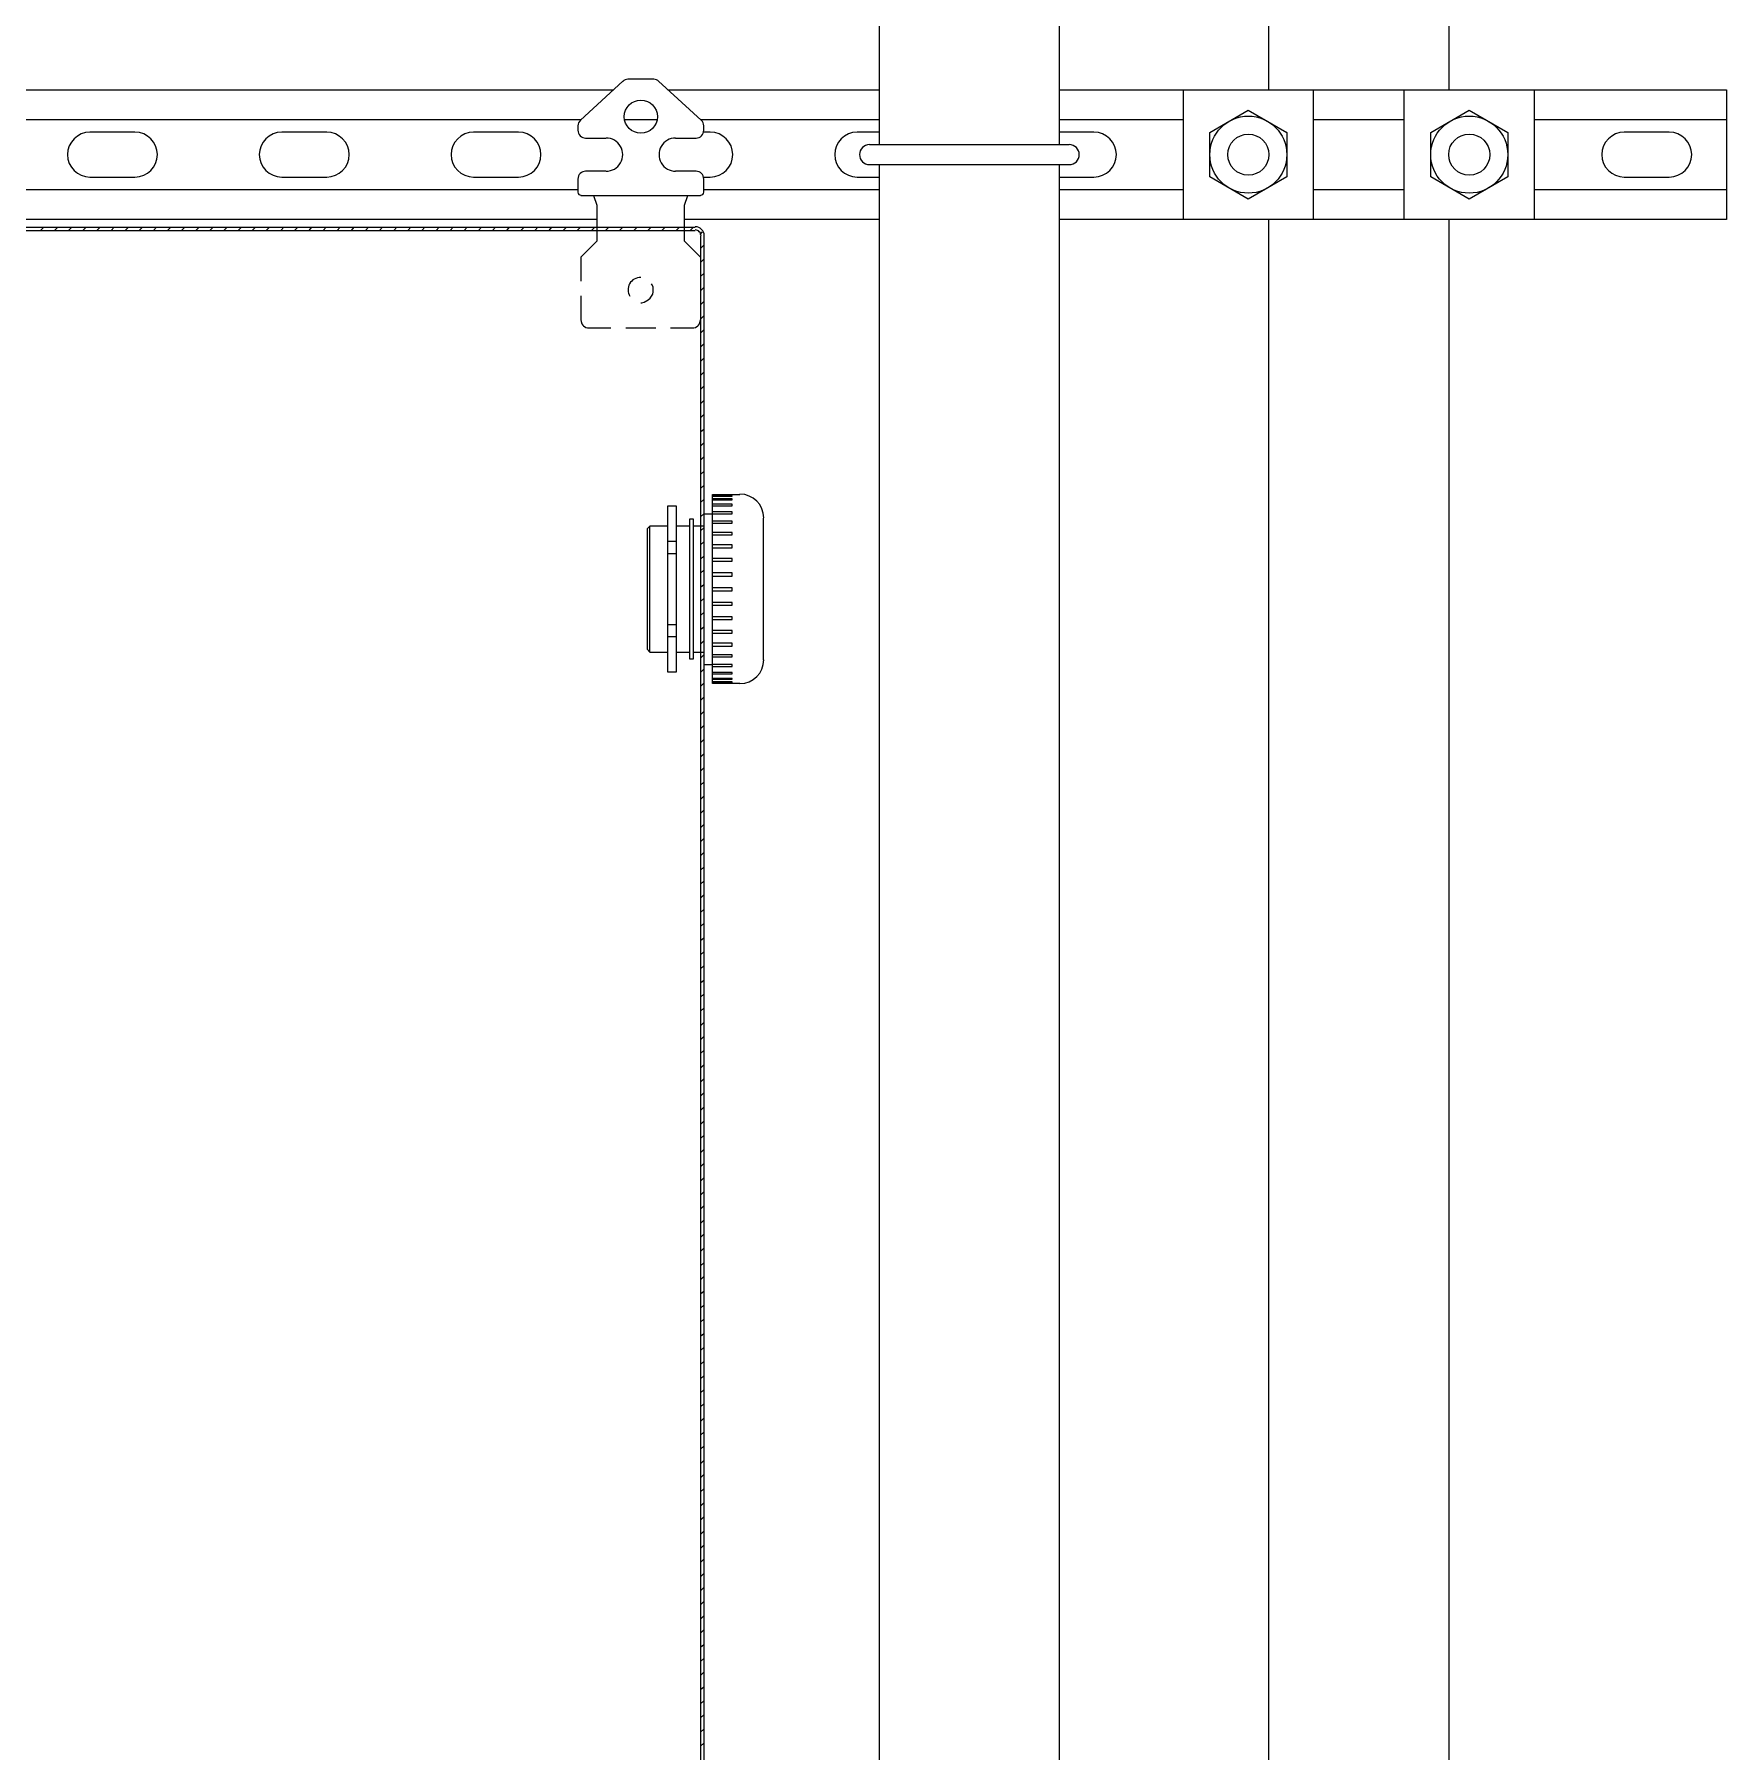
# Model space of a CAD drawing. Header units: feet. Extents: x -159 to 1687, y 0 to 1556.
# Drawn here: x 508.146 to 509.911, y 1044.96 to 1046.751 of the extents above; entities that cross this region are included whole.
import ezdxf

# ---------------------------------------------------------------- set-up
doc = ezdxf.new("R2010")
doc.units = ezdxf.units.FT
doc.header["$MEASUREMENT"] = 0
for name, color, linetype in [('E-COND-RGS', 4, 'Continuous'), ('E-EQPM-CAB', 5, 'Continuous'), ('E-EQPM-HRDW', 230, 'Continuous')]:
    doc.layers.add(name, color=color, linetype=linetype)

msp = doc.modelspace()

# ---------------------------------------------------------------- linework, layer by layer
at = {"layer": 'E-COND-RGS'}
for points in [[(509.02778, 1046.63582), (509.02778, 1048.57827)], [(509.21528, 1048.58072), (509.21528, 1046.63582)], [(509.43384, 1046.69311), (509.43384, 1047.54977), (509.62134, 1047.54977), (509.62134, 1046.69311)], [(509.02778, 1044.51614), (509.02778, 1046.61499)], [(509.21528, 1046.61499), (509.21528, 1044.51614)], [(509.43384, 1044.57343), (509.43384, 1046.55769)], [(509.62134, 1046.55769), (509.62134, 1044.57343)]]:
    msp.add_lwpolyline(points, dxfattribs=at)
at = {"layer": 'E-EQPM-CAB', "lineweight": 25}
msp.add_line((508.71622, 1046.58269), (508.84122, 1046.58269), dxfattribs=at)
for points in [[(508.75997, 1046.70186), (508.7158, 1046.66145)], [(508.79206, 1046.70395), (508.76539, 1046.70395)], [(508.84164, 1046.66145), (508.79747, 1046.70186)], [(508.7133, 1046.6552), (508.7133, 1046.65061)], [(508.84456, 1046.65061), (508.84456, 1046.6552)], [(508.72122, 1046.64269), (508.74247, 1046.64269)], [(508.81497, 1046.64269), (508.83622, 1046.64269)], [(508.74247, 1046.60811), (508.72122, 1046.60811)], [(508.83622, 1046.60811), (508.81497, 1046.60811)], [(508.7133, 1046.59978), (508.7133, 1046.58603)], [(508.84456, 1046.58603), (508.84456, 1046.59978)], [(508.73289, 1046.57269), (508.73289, 1046.53519), (508.71622, 1046.51852), (508.71622, 1046.49352)], [(508.72955, 1046.58269), (508.73289, 1046.57269)], [(508.82456, 1046.57269), (508.82789, 1046.58269)], [(508.84122, 1046.51852), (508.82456, 1046.53519), (508.82456, 1046.57269)], [(507.20406, 1044.5901), (507.20406, 1046.54061), (507.21323, 1046.54977), (508.83539, 1046.54977)], [(508.15286, 1046.54644), (508.15619, 1046.54977)], [(508.16744, 1046.54644), (508.17078, 1046.54977)], [(508.18203, 1046.54644), (508.18536, 1046.54977)], [(508.19703, 1046.54644), (508.20036, 1046.54977)], [(508.21161, 1046.54644), (508.21495, 1046.54977)], [(508.22661, 1046.54644), (508.22953, 1046.54977)], [(508.2412, 1046.54644), (508.24453, 1046.54977)], [(508.25578, 1046.54644), (508.25911, 1046.54977)], [(508.27078, 1046.54644), (508.2737, 1046.54977)], [(508.28537, 1046.54644), (508.2887, 1046.54977)], [(508.29995, 1046.54644), (508.30328, 1046.54977)], [(508.31495, 1046.54644), (508.31828, 1046.54977)], [(508.32953, 1046.54644), (508.33287, 1046.54977)], [(508.34412, 1046.54644), (508.34745, 1046.54977)], [(508.35912, 1046.54644), (508.36245, 1046.54977)], [(508.3737, 1046.54644), (508.37704, 1046.54977)], [(508.38829, 1046.54644), (508.39162, 1046.54977)], [(508.40329, 1046.54644), (508.40662, 1046.54977)], [(508.41787, 1046.54644), (508.42121, 1046.54977)], [(508.43287, 1046.54644), (508.43579, 1046.54977)], [(508.44746, 1046.54644), (508.45079, 1046.54977)], [(508.46204, 1046.54644), (508.46537, 1046.54977)], [(508.47704, 1046.54644), (508.47996, 1046.54977)], [(508.49163, 1046.54644), (508.49496, 1046.54977)], [(508.50621, 1046.54644), (508.50954, 1046.54977)], [(508.52121, 1046.54644), (508.52454, 1046.54977)], [(508.53579, 1046.54644), (508.53913, 1046.54977)], [(508.55038, 1046.54644), (508.55371, 1046.54977)], [(508.56538, 1046.54644), (508.56871, 1046.54977)], [(508.57996, 1046.54644), (508.5833, 1046.54977)], [(508.59455, 1046.54644), (508.59788, 1046.54977)], [(508.60955, 1046.54644), (508.61288, 1046.54977)], [(508.62413, 1046.54644), (508.62746, 1046.54977)], [(508.63913, 1046.54644), (508.64205, 1046.54977)], [(508.65372, 1046.54644), (508.65705, 1046.54977)], [(508.6683, 1046.54644), (508.67163, 1046.54977)], [(508.6833, 1046.54644), (508.68622, 1046.54977)], [(508.69788, 1046.54644), (508.70122, 1046.54977)], [(508.71247, 1046.54644), (508.7158, 1046.54977)], [(508.72747, 1046.54644), (508.7308, 1046.54977)], [(508.74205, 1046.54644), (508.74539, 1046.54977)], [(508.75664, 1046.54644), (508.75997, 1046.54977)], [(508.77164, 1046.54644), (508.77497, 1046.54977)], [(508.78622, 1046.54644), (508.78956, 1046.54977)], [(508.80081, 1046.54644), (508.80414, 1046.54977)], [(508.81581, 1046.54644), (508.81914, 1046.54977)], [(508.83039, 1046.54644), (508.83372, 1046.54977)], [(507.21323, 1046.54644), (508.83539, 1046.54644)], [(508.84081, 1046.54227), (508.84331, 1046.54477)], [(508.84122, 1046.54061), (508.84122, 1044.5901)], [(508.84122, 1046.52769), (508.84456, 1046.53102)], [(508.84456, 1046.54061), (508.84456, 1044.5901)], [(508.84122, 1046.51311), (508.84456, 1046.51644)], [(508.84122, 1046.49852), (508.84456, 1046.50144)], [(508.71622, 1046.4781), (508.71622, 1046.4531), (508.71664, 1046.45144), (508.71747, 1046.44894), (508.7183, 1046.44769), (508.71914, 1046.44685), (508.72164, 1046.44519), (508.7233, 1046.44477), (508.74747, 1046.44477)], [(508.77872, 1046.47102), (508.77997, 1046.47102), (508.78247, 1046.47144), (508.78664, 1046.47394), (508.78872, 1046.4756), (508.79122, 1046.47977), (508.79164, 1046.48227), (508.79164, 1046.48727), (508.79081, 1046.48977), (508.78997, 1046.4906)], [(508.84122, 1046.48352), (508.84456, 1046.48685)], [(508.84122, 1046.46894), (508.84456, 1046.47227)], [(508.7633, 1046.44477), (508.79456, 1046.44477)], [(508.80997, 1046.44477), (508.83414, 1046.44477), (508.83581, 1046.44519), (508.83831, 1046.44685), (508.83914, 1046.44769), (508.83997, 1046.44894), (508.84081, 1046.45144), (508.84122, 1046.4531)], [(508.84122, 1046.45394), (508.84456, 1046.45727)], [(508.84122, 1046.43935), (508.84456, 1046.44269)], [(508.84122, 1046.42477), (508.84456, 1046.4281)], [(508.84122, 1046.40977), (508.84456, 1046.4131)], [(508.84122, 1046.39518), (508.84456, 1046.39852)], [(508.84122, 1046.3806), (508.84456, 1046.38393)], [(508.84122, 1046.3656), (508.84456, 1046.36893)], [(508.84122, 1046.35101), (508.84456, 1046.35435)], [(508.84122, 1046.33643), (508.84456, 1046.33935)], [(508.84122, 1046.32143), (508.84456, 1046.32476)], [(508.84122, 1046.30685), (508.84456, 1046.31018)], [(508.84122, 1046.29184), (508.84456, 1046.29518)], [(508.84122, 1046.27726), (508.84456, 1046.28059)], [(508.84122, 1046.26268), (508.84456, 1046.26601)], [(508.85373, 1046.27101), (508.88206, 1046.27101)], [(508.88206, 1046.07392), (508.85373, 1046.07392), (508.85373, 1046.27101)], [(508.85373, 1046.26934), (508.87414, 1046.26934), (508.87414, 1046.26976), (508.85373, 1046.26976)], [(508.85373, 1046.26559), (508.87414, 1046.26559), (508.87414, 1046.26643), (508.85373, 1046.26643)], [(508.80664, 1046.25893), (508.80664, 1046.086), (508.81622, 1046.086), (508.81622, 1046.25893)], [(508.81622, 1046.25893), (508.80664, 1046.25893)], [(508.84122, 1046.24768), (508.84456, 1046.25101)], [(508.84456, 1046.25101), (508.87414, 1046.25101)], [(508.87414, 1046.25934), (508.87414, 1046.26101), (508.85373, 1046.26101)], [(508.85373, 1046.25934), (508.87414, 1046.25934)], [(508.87414, 1046.25101), (508.87414, 1046.25309), (508.85373, 1046.25309)], [(508.90664, 1046.0985), (508.90664, 1046.24643)], [(508.80664, 1046.23809), (508.78831, 1046.23809)], [(508.82997, 1046.23809), (508.81622, 1046.23809)], [(508.84456, 1046.23809), (508.83331, 1046.23809)], [(508.84122, 1046.23309), (508.84456, 1046.23643)], [(508.85373, 1046.24101), (508.87414, 1046.24101), (508.87414, 1046.24309), (508.85373, 1046.24309)], [(508.85373, 1046.22893), (508.87414, 1046.22893), (508.87414, 1046.23143), (508.85373, 1046.23143)], [(508.80664, 1046.22226), (508.81622, 1046.22226)], [(508.81622, 1046.20934), (508.80664, 1046.20934)], [(508.84122, 1046.21851), (508.84456, 1046.22184)], [(508.85373, 1046.21559), (508.87414, 1046.21559), (508.87414, 1046.21851), (508.85373, 1046.21851)], [(508.84122, 1046.20351), (508.84456, 1046.20684)], [(508.84122, 1046.18892), (508.84456, 1046.19226)], [(508.85373, 1046.20142), (508.87414, 1046.20142), (508.87414, 1046.20434), (508.85373, 1046.20434)], [(508.84122, 1046.17434), (508.84456, 1046.17726)], [(508.85373, 1046.18601), (508.87414, 1046.18601), (508.87414, 1046.18934), (508.85373, 1046.18934)], [(508.85373, 1046.17059), (508.87414, 1046.17059), (508.87414, 1046.17392), (508.85373, 1046.17392)], [(508.84122, 1046.15934), (508.84456, 1046.16267)], [(508.85373, 1046.15559), (508.87414, 1046.15559), (508.87414, 1046.15851), (508.85373, 1046.15851)], [(508.84122, 1046.14475), (508.84456, 1046.14809)], [(508.85373, 1046.14059), (508.87414, 1046.14059), (508.87414, 1046.1435), (508.85373, 1046.1435)], [(508.80664, 1046.13559), (508.81622, 1046.13559)], [(508.81622, 1046.12267), (508.80664, 1046.12267)], [(508.84122, 1046.13017), (508.84456, 1046.13309)], [(508.84122, 1046.11517), (508.84456, 1046.1185)], [(508.85373, 1046.12642), (508.87414, 1046.12642), (508.87414, 1046.12934), (508.85373, 1046.12934)], [(508.78831, 1046.10684), (508.80664, 1046.10684)], [(508.81622, 1046.10684), (508.82997, 1046.10684)], [(508.83331, 1046.10684), (508.84456, 1046.10684)], [(508.84122, 1046.10059), (508.84456, 1046.10392)], [(508.85373, 1046.11309), (508.87414, 1046.11309), (508.87414, 1046.116), (508.85373, 1046.116)], [(508.85373, 1046.10184), (508.87414, 1046.10184), (508.87414, 1046.10392), (508.85373, 1046.10392)], [(508.84122, 1046.08559), (508.84456, 1046.08892)], [(508.85373, 1046.0935), (508.84456, 1046.0935)], [(508.85373, 1046.09184), (508.87414, 1046.09184), (508.87414, 1046.09392), (508.85373, 1046.09392)], [(508.87414, 1046.08559), (508.85373, 1046.08559)], [(508.85373, 1046.08392), (508.87414, 1046.08392), (508.87414, 1046.08559)], [(508.84122, 1046.071), (508.84456, 1046.07433)], [(508.85373, 1046.0785), (508.87414, 1046.0785), (508.87414, 1046.07933), (508.85373, 1046.07933)], [(508.85373, 1046.07517), (508.87414, 1046.07517), (508.87414, 1046.07558), (508.85373, 1046.07558)], [(508.84122, 1046.05642), (508.84456, 1046.05975)], [(508.84122, 1046.04142), (508.84456, 1046.04475)], [(508.84122, 1046.02683), (508.84456, 1046.03017)], [(508.84122, 1046.01225), (508.84456, 1046.01558)], [(508.84122, 1045.99725), (508.84456, 1046.00058)], [(508.84122, 1045.98266), (508.84456, 1045.986)], [(508.84122, 1045.96808), (508.84456, 1045.971)], [(508.84122, 1045.95308), (508.84456, 1045.95641)], [(508.84122, 1045.93849), (508.84456, 1045.94183)], [(508.84122, 1045.92349), (508.84456, 1045.92683)], [(508.84122, 1045.90891), (508.84456, 1045.91224)], [(508.84122, 1045.89433), (508.84456, 1045.89766)], [(508.84122, 1045.87933), (508.84456, 1045.88266)], [(508.84122, 1045.86474), (508.84456, 1045.86807)], [(508.84122, 1045.85016), (508.84456, 1045.85349)], [(508.84122, 1045.83516), (508.84456, 1045.83849)], [(508.84122, 1045.82057), (508.84456, 1045.82391)], [(508.84122, 1045.80599), (508.84456, 1045.80891)], [(508.84122, 1045.79099), (508.84456, 1045.79432)], [(508.84122, 1045.7764), (508.84456, 1045.77974)], [(508.84122, 1045.76182), (508.84456, 1045.76474)], [(508.84122, 1045.74682), (508.84456, 1045.75015)], [(508.84122, 1045.73224), (508.84456, 1045.73557)], [(508.84122, 1045.71723), (508.84456, 1045.72057)], [(508.84122, 1045.70265), (508.84456, 1045.70598)], [(508.84122, 1045.68807), (508.84456, 1045.6914)], [(508.84122, 1045.67307), (508.84456, 1045.6764)], [(508.84122, 1045.65848), (508.84456, 1045.66182)], [(508.84122, 1045.6439), (508.84456, 1045.64723)], [(508.84122, 1045.6289), (508.84456, 1045.63223)], [(508.84122, 1045.61431), (508.84456, 1045.61765)], [(508.84122, 1045.59973), (508.84456, 1045.60265)], [(508.84122, 1045.58473), (508.84456, 1045.58806)], [(508.84122, 1045.57014), (508.84456, 1045.57348)], [(508.84122, 1045.55514), (508.84456, 1045.55848)], [(508.84122, 1045.54056), (508.84456, 1045.54389)], [(508.84122, 1045.52598), (508.84456, 1045.52931)], [(508.84122, 1045.51097), (508.84456, 1045.51431)], [(508.84122, 1045.49639), (508.84456, 1045.49972)], [(508.84122, 1045.48181), (508.84456, 1045.48514)], [(508.84122, 1045.46681), (508.84456, 1045.47014)], [(508.84122, 1045.45222), (508.84456, 1045.45556)], [(508.84122, 1045.43764), (508.84456, 1045.44055)], [(508.84122, 1045.42264), (508.84456, 1045.42597)], [(508.84122, 1045.40805), (508.84456, 1045.41139)], [(508.84122, 1045.39347), (508.84456, 1045.39639)], [(508.84122, 1045.37847), (508.84456, 1045.3818)], [(508.84122, 1045.36388), (508.84456, 1045.36722)], [(508.84122, 1045.34888), (508.84456, 1045.35222)], [(508.84122, 1045.3343), (508.84456, 1045.33763)], [(508.84122, 1045.31972), (508.84456, 1045.32305)], [(508.84122, 1045.30472), (508.84456, 1045.30805)], [(508.84122, 1045.29013), (508.84456, 1045.29346)], [(508.84122, 1045.27555), (508.84456, 1045.27888)], [(508.84122, 1045.26055), (508.84456, 1045.26388)], [(508.84122, 1045.24596), (508.84456, 1045.2493)], [(508.84122, 1045.23138), (508.84456, 1045.2343)], [(508.84122, 1045.21638), (508.84456, 1045.21971)], [(508.84122, 1045.20179), (508.84456, 1045.20513)], [(508.84122, 1045.18679), (508.84456, 1045.19013)], [(508.84122, 1045.17221), (508.84456, 1045.17554)], [(508.84122, 1045.15762), (508.84456, 1045.16096)], [(508.84122, 1045.14262), (508.84456, 1045.14596)], [(508.84122, 1045.12804), (508.84456, 1045.13137)], [(508.84122, 1045.11346), (508.84456, 1045.11679)], [(508.84122, 1045.09846), (508.84456, 1045.10179)], [(508.84122, 1045.08387), (508.84456, 1045.0872)], [(508.84122, 1045.06929), (508.84456, 1045.0722)], [(508.84122, 1045.05429), (508.84456, 1045.05762)], [(508.84122, 1045.0397), (508.84456, 1045.04304)], [(508.84122, 1045.02512), (508.84456, 1045.02804)], [(508.84122, 1045.01012), (508.84456, 1045.01345)], [(508.84122, 1044.99553), (508.84456, 1044.99887)], [(508.84122, 1044.98053), (508.84456, 1044.98387)], [(508.84122, 1044.96595), (508.84456, 1044.96928)]]:
    msp.add_lwpolyline(points, dxfattribs=at)
for points in [[(508.82997, 1046.24559), (508.83331, 1046.24559), (508.83331, 1046.09934), (508.82997, 1046.09934)], [(508.78831, 1046.10684), (508.78831, 1046.23809), (508.78539, 1046.23518), (508.78539, 1046.10975)]]:
    msp.add_lwpolyline(points, close=True, dxfattribs=at)
msp.add_circle((508.77893, 1046.66499), 0.01729, dxfattribs=at)
for centre, radius, start, end in [((508.7656, 1046.69582), 0.00813, 90.00001, 132.49512), ((508.79226, 1046.69582), 0.00813, 47.50488, 89.99999), ((508.72143, 1046.6554), 0.00813, 132.49507, 180.00002), ((508.83643, 1046.6554), 0.00813, 359.99998, 47.50493), ((508.72143, 1046.65082), 0.00813, 180.00001, 269.99999), ((508.74268, 1046.6254), 0.01729, 269.99999, 90.00001), ((508.81518, 1046.6254), 0.01729, 89.99999, 270.00001), ((508.83643, 1046.65082), 0.00813, 270.00001, 359.99999), ((508.72143, 1046.59998), 0.00813, 90.00001, 179.99999), ((508.83643, 1046.59998), 0.00813, 0.00001, 89.99999), ((508.71643, 1046.58623), 0.00313, 179.99996, 270.00004), ((508.84143, 1046.58623), 0.00313, 269.99996, 0.00004), ((508.8356, 1046.54081), 0.00938, 0.00045, 89.99955), ((508.8356, 1046.54081), 0.00604, 359.99913, 90.00087), ((508.77828, 1046.4845), 0.01278, 88.00627, 212.24175), ((508.88227, 1046.24663), 0.02479, 0.00013, 89.99987), ((508.88227, 1046.09871), 0.02479, 270.00013, 359.99987)]:
    msp.add_arc(centre, radius, start, end, dxfattribs=at)
at = {"layer": 'E-EQPM-HRDW'}
for points in [[(507.2978, 1046.69311), (508.75041, 1046.69311)], [(508.80704, 1046.69311), (509.02778, 1046.69311)], [(509.91122, 1046.69311), (509.91122, 1046.55769), (509.21528, 1046.55769)], [(509.21528, 1046.69311), (509.91122, 1046.69311)], [(509.3447, 1046.55769), (509.3447, 1046.69311)], [(509.48011, 1046.69311), (509.48011, 1046.55769)], [(509.57506, 1046.55769), (509.57506, 1046.69311)], [(509.71048, 1046.69311), (509.71048, 1046.55769)], [(508.71626, 1046.66186), (507.33195, 1046.66186)], [(508.79594, 1046.66186), (508.76192, 1046.66186)], [(509.02778, 1046.66186), (508.84119, 1046.66186)], [(509.3447, 1046.66186), (509.21528, 1046.66186)], [(509.39553, 1046.66186), (509.39521, 1046.66186)], [(509.4296, 1046.66186), (509.42927, 1046.66186)], [(509.57506, 1046.66186), (509.48011, 1046.66186)], [(509.6259, 1046.66186), (509.62557, 1046.66186)], [(509.65996, 1046.66186), (509.65964, 1046.66186)], [(509.91122, 1046.66186), (509.71048, 1046.66186)], [(509.01736, 1046.63582), (509.2257, 1046.63582)], [(509.01736, 1046.61499), (509.2257, 1046.61499)], [(507.33532, 1046.58894), (508.7133, 1046.58894)], [(508.84456, 1046.58894), (509.02778, 1046.58894)], [(509.21528, 1046.58894), (509.3447, 1046.58894)], [(509.39521, 1046.58894), (509.39553, 1046.58894)], [(509.42927, 1046.58894), (509.4296, 1046.58894)], [(509.48011, 1046.58894), (509.57506, 1046.58894)], [(509.62557, 1046.58894), (509.6259, 1046.58894)], [(509.65964, 1046.58894), (509.65996, 1046.58894)], [(509.71048, 1046.58894), (509.91122, 1046.58894)], [(508.73289, 1046.55769), (507.31532, 1046.55769)], [(509.02778, 1046.55769), (508.82456, 1046.55769)]]:
    msp.add_lwpolyline(points, dxfattribs=at)
for points in [[(509.4124, 1046.57902), (509.37223, 1046.60221), (509.37223, 1046.6486), (509.4124, 1046.67179), (509.45258, 1046.6486), (509.45258, 1046.60221)], [(509.64277, 1046.57902), (509.60259, 1046.60221), (509.60259, 1046.6486), (509.64277, 1046.67179), (509.68294, 1046.6486), (509.68294, 1046.60221)]]:
    msp.add_lwpolyline(points, close=True, dxfattribs=at)
for points in [[(508.20443, 1046.60199), (508.25134, 1046.60199, 1), (508.25134, 1046.64882), (508.20443, 1046.64882, 1)], [(508.40443, 1046.60199), (508.45134, 1046.60199, 1), (508.45134, 1046.64882), (508.40443, 1046.64882, 1)], [(508.60443, 1046.60199), (508.65134, 1046.60199, 1), (508.65134, 1046.64882), (508.60443, 1046.64882, 1)], [(509.80443, 1046.60199), (509.85134, 1046.60199, 1), (509.85134, 1046.64882), (509.80443, 1046.64882, 1)]]:
    msp.add_lwpolyline(points, format="xyb", close=True, dxfattribs=at)
for points in [[(508.84431, 1046.60199), (508.85134, 1046.60199, 1), (508.85134, 1046.64882), (508.84431, 1046.64882)], [(509.02778, 1046.64882), (509.00443, 1046.64882, 1), (509.00443, 1046.60199), (509.02778, 1046.60199)], [(509.21528, 1046.60199), (509.25134, 1046.60199, 1), (509.25134, 1046.64882), (509.21528, 1046.64882)], [(509.45222, 1046.6488, 0.0093335), (509.45134, 1046.64882)]]:
    msp.add_lwpolyline(points, format="xyb", dxfattribs=at)
for centre, radius in [((509.4124, 1046.6254), 0.04017), ((509.64277, 1046.6254), 0.04017), ((509.4124, 1046.6254), 0.02143), ((509.64277, 1046.6254), 0.02143)]:
    msp.add_circle(centre, radius, dxfattribs=at)
for centre, start, end in [((509.01736, 1046.6254), 90, 270), ((509.2257, 1046.6254), 270, 90)]:
    msp.add_arc(centre, 0.01042, start, end, dxfattribs=at)

doc.saveas('drawing.dxf')
